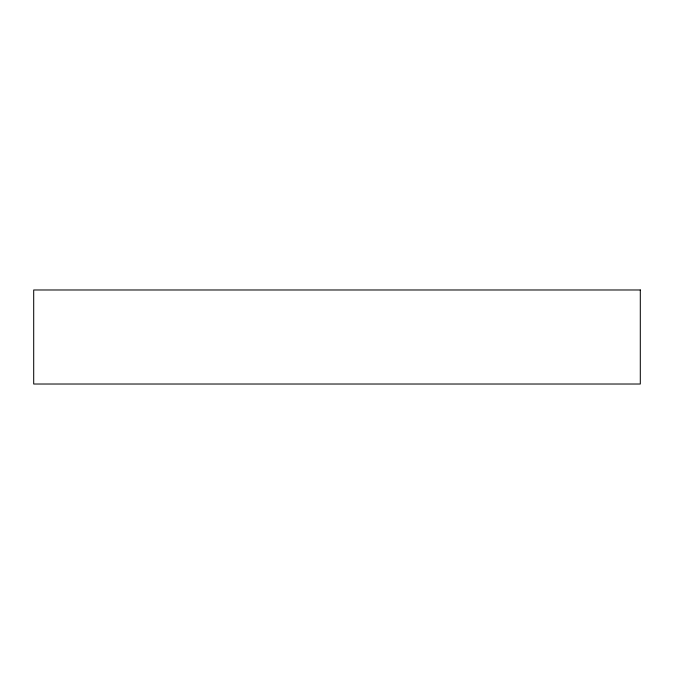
<?xml version="1.0" encoding="UTF-8"?>
<svg xmlns="http://www.w3.org/2000/svg" width="674" height="674" viewBox="0 0 674 674"><rect width="100%" height="100%" fill="white"/><g stroke="black" fill="none" stroke-linecap="round" stroke-linejoin="round"><path stroke-width="1.01" d="M640.3 289.98L33.7 289.98L33.7 384.02L640.3 384.02L640.3 289.98"/></g></svg>
